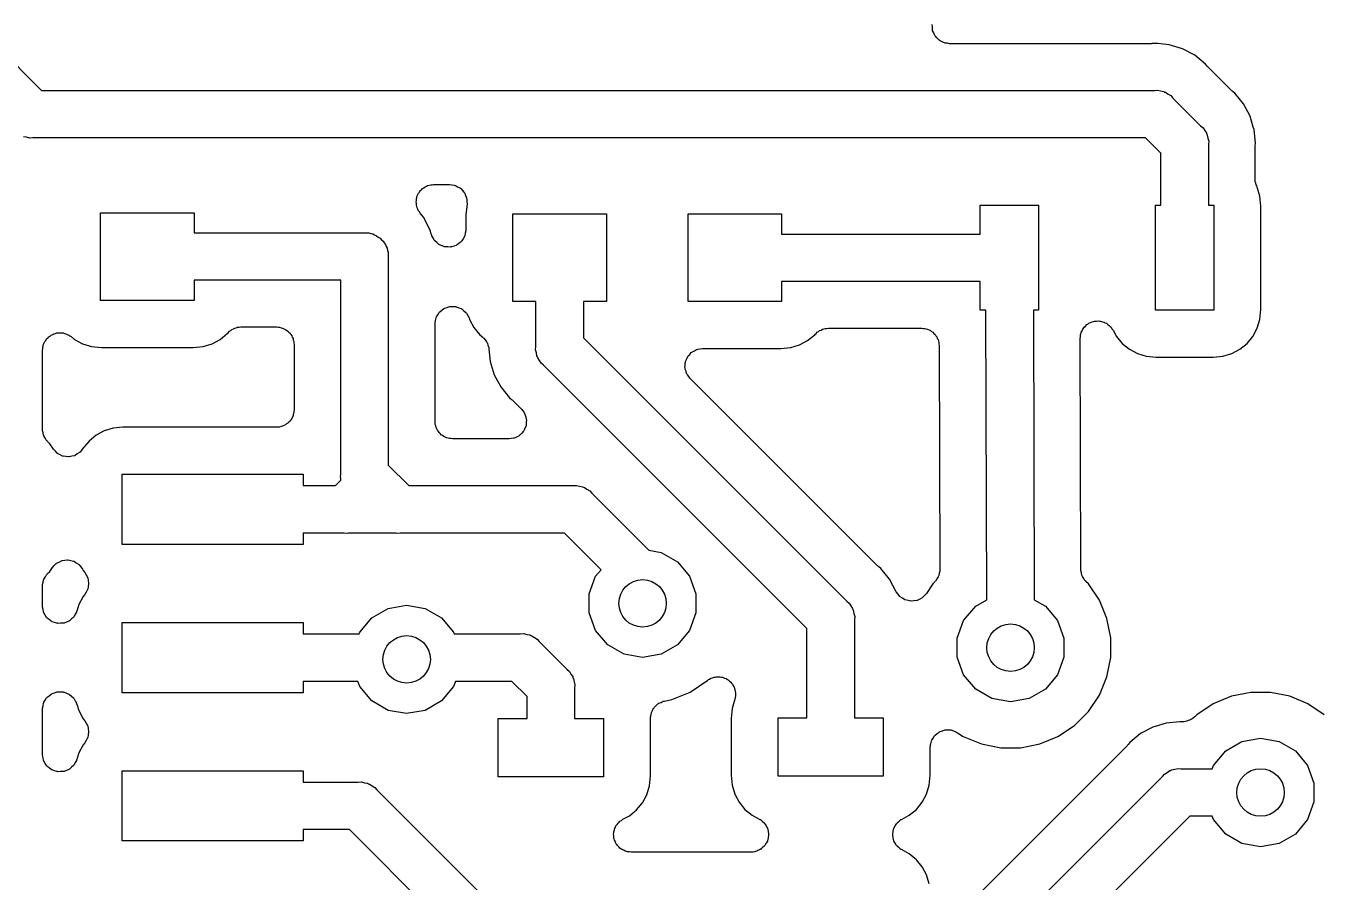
# Model space of a CAD drawing. Extents: x 91 to 190.2, y -113.9 to -59.9.
# Drawn here: x 156.93 to 168, y -82.08 to -74.74 of the extents above; entities that cross this region are included whole.
import ezdxf

# ---------------------------------------------------------------- set-up
doc = ezdxf.new("R2010")
doc.units = 0
doc.header["$MEASUREMENT"] = 0
doc.layers.add('BLACK', color=7, linetype='CONTINUOUS')

msp = doc.modelspace()

# ---------------------------------------------------------------- linework, layer by layer
at = {"layer": 'BLACK', "linetype": 'CONTINUOUS'}
for p, q in [((164.691, -74.7532), (164.689, -74.7337)), ((164.691, -74.7728), (164.691, -74.7532)), ((164.693, -74.779), (164.691, -74.7728)), ((164.693, -74.7856), (164.693, -74.779)), ((164.702, -74.8034), (164.693, -74.7856)), ((164.708, -74.8218), (164.702, -74.8034)), ((164.713, -74.8269), (164.708, -74.8218)), ((164.716, -74.8328), (164.713, -74.8269)), ((164.729, -74.8467), (164.716, -74.8328)), ((156.673, -74.9058), (157.064, -75.2968)), ((164.742, -74.8617), (164.729, -74.8467)), ((164.748, -74.865), (164.742, -74.8617)), ((164.752, -74.8697), (164.748, -74.865)), ((164.77, -74.878), (164.752, -74.8697)), ((164.787, -74.8878), (164.77, -74.878)), ((164.794, -74.8889), (164.787, -74.8878)), ((164.8, -74.8917), (164.794, -74.8889)), ((164.819, -74.8934), (164.8, -74.8917)), ((164.838, -74.8968), (164.819, -74.8934)), ((166.563, -74.8968), (164.838, -74.8968)), ((166.57, -74.8955), (166.563, -74.8968)), ((166.578, -74.8961), (166.57, -74.8955)), ((166.6, -74.8939), (166.578, -74.8961)), ((166.622, -74.8961), (166.6, -74.8939)), ((166.718, -74.9055), (166.622, -74.8961)), ((166.832, -74.94), (166.718, -74.9055)), ((166.937, -74.996), (166.832, -74.94)), ((167.029, -75.0714), (166.937, -74.996)), ((167.043, -75.0887), (167.029, -75.0714)), ((167.048, -75.0936), (167.043, -75.0887)), ((167.053, -75.0996), (167.048, -75.0936)), ((167.25, -75.2973), (167.053, -75.0996)), ((157.064, -75.2968), (166.591, -75.2968)), ((166.591, -75.2968), (166.618, -75.2945)), ((166.618, -75.2945), (166.644, -75.3014)), ((166.644, -75.3014), (166.671, -75.3061)), ((166.671, -75.3061), (166.678, -75.3106)), ((166.678, -75.3106), (166.687, -75.313)), ((166.687, -75.313), (166.709, -75.3285)), ((166.709, -75.3285), (166.733, -75.3419)), ((166.733, -75.3419), (166.75, -75.3626)), ((166.75, -75.3626), (166.987, -75.6)), ((167.256, -75.3016), (167.25, -75.2973)), ((167.261, -75.3072), (167.256, -75.3016)), ((167.279, -75.3214), (167.261, -75.3072)), ((167.354, -75.4133), (167.279, -75.3214)), ((167.41, -75.518), (167.354, -75.4133)), ((166.987, -75.6), (167.008, -75.6174)), ((167.438, -75.6109), (167.41, -75.518)), ((167.444, -75.6317), (167.438, -75.6109)), ((167.438, -75.6109), (167.438, -75.6109)), ((156.936, -75.6986), (156.909, -75.6939)), ((156.962, -75.7055), (156.936, -75.6986)), ((156.989, -75.7032), (156.962, -75.7055)), ((166.516, -75.7032), (156.989, -75.7032)), ((166.647, -75.8342), (166.516, -75.7032)), ((167.008, -75.6174), (167.022, -75.6407)), ((167.022, -75.6407), (167.037, -75.6628)), ((167.037, -75.6628), (167.039, -75.6716)), ((167.039, -75.6716), (167.044, -75.6794)), ((167.044, -75.6794), (167.049, -75.706)), ((167.049, -75.706), (167.056, -75.732)), ((167.456, -75.75), (167.444, -75.6317)), ((166.647, -76.28), (166.647, -75.8342)), ((167.056, -75.732), (167.053, -75.7589)), ((167.053, -75.7589), (167.053, -76.28)), ((167.453, -75.787), (167.454, -75.7797)), ((167.453, -76.0547), (167.453, -75.787)), ((167.454, -75.7723), (167.456, -75.75)), ((167.454, -75.7797), (167.454, -75.7723)), ((167.455, -76.0652), (167.453, -76.0547)), ((160.291, -76.1782), (160.3, -76.1675)), ((160.3, -76.1675), (160.307, -76.1555)), ((160.307, -76.1555), (160.317, -76.1477)), ((160.317, -76.1477), (160.325, -76.1383)), ((160.325, -76.1383), (160.337, -76.1313)), ((160.337, -76.1313), (160.348, -76.1225)), ((160.348, -76.1225), (160.359, -76.1184)), ((160.359, -76.1184), (160.37, -76.1122)), ((160.37, -76.1122), (160.384, -76.1098)), ((160.384, -76.1098), (160.397, -76.1052)), ((160.397, -76.1052), (160.409, -76.1053)), ((160.409, -76.1053), (160.421, -76.1032)), ((160.421, -76.1032), (160.557, -76.1032)), ((160.557, -76.1032), (160.577, -76.1067)), ((160.577, -76.1067), (160.598, -76.1087)), ((160.598, -76.1087), (160.603, -76.1112)), ((160.603, -76.1112), (160.609, -76.1122)), ((160.609, -76.1122), (160.626, -76.1224)), ((160.626, -76.1224), (160.645, -76.1313)), ((160.645, -76.1313), (160.649, -76.1354)), ((160.649, -76.1354), (160.654, -76.1383)), ((160.654, -76.1383), (160.667, -76.1539)), ((160.667, -76.1539), (160.681, -76.1685)), ((167.455, -76.0759), (167.455, -76.0652)), ((167.46, -76.0907), (167.455, -76.0759)), ((167.462, -76.106), (167.46, -76.0907)), ((167.468, -76.1152), (167.462, -76.106)), ((167.471, -76.1254), (167.468, -76.1152)), ((167.471, -76.1262), (167.471, -76.1254)), ((167.494, -76.2016), (167.471, -76.1262)), ((160.271, -76.2516), (160.274, -76.2395)), ((160.274, -76.2653), (160.271, -76.2516)), ((160.274, -76.2272), (160.278, -76.2141)), ((160.274, -76.2395), (160.274, -76.2272)), ((160.274, -76.2792), (160.274, -76.2653)), ((160.278, -76.2141), (160.281, -76.2004)), ((160.281, -76.2004), (160.287, -76.1898)), ((160.287, -76.1898), (160.291, -76.1782)), ((160.681, -76.1685), (160.684, -76.1738)), ((160.684, -76.1738), (160.687, -76.1782)), ((160.687, -76.1782), (160.694, -76.1974)), ((160.694, -76.1974), (160.703, -76.216)), ((160.707, -76.2679), (160.697, -76.3624)), ((160.703, -76.216), (160.703, -76.2217)), ((160.703, -76.2217), (160.705, -76.2272)), ((160.705, -76.2272), (160.705, -76.2475)), ((160.705, -76.2475), (160.707, -76.2679)), ((167.503, -76.2874), (167.494, -76.2016)), ((157.57, -77.095), (157.57, -76.345)), ((157.57, -76.345), (158.37, -76.345)), ((158.37, -76.345), (158.37, -76.5168)), ((160.278, -76.2908), (160.274, -76.2792)), ((160.28, -76.303), (160.278, -76.2908)), ((160.287, -76.3151), (160.28, -76.303)), ((160.291, -76.3282), (160.287, -76.3151)), ((160.299, -76.3376), (160.291, -76.3282)), ((160.305, -76.3484), (160.299, -76.3376)), ((160.334, -76.3833), (160.305, -76.3484)), ((160.39, -76.488), (160.334, -76.3833)), ((160.697, -76.3624), (160.697, -76.4901)), ((161.1, -77.105), (161.1, -76.355)), ((161.1, -76.355), (161.9, -76.355)), ((161.9, -76.355), (161.9, -77.105)), ((162.6, -77.105), (162.6, -76.355)), ((162.6, -76.355), (163.4, -76.355)), ((163.4, -76.355), (163.4, -76.5268)), ((165.1, -76.5268), (165.1, -76.28)), ((165.1, -76.28), (165.6, -76.28)), ((165.6, -76.28), (165.6, -77.18)), ((166.6, -77.18), (166.6, -76.28)), ((166.6, -76.28), (166.647, -76.28)), ((167.053, -76.28), (167.1, -76.28)), ((167.1, -76.28), (167.1, -77.18)), ((167.503, -77.1726), (167.503, -76.2874)), ((160.404, -76.5336), (160.39, -76.488)), ((160.697, -76.4982), (160.692, -76.5197)), ((160.697, -76.4901), (160.697, -76.4941)), ((160.697, -76.4941), (160.697, -76.4982)), ((158.37, -76.5168), (159.848, -76.5168)), ((159.848, -76.5168), (159.848, -76.5168)), ((159.848, -76.5168), (159.866, -76.5168)), ((159.866, -76.5168), (159.883, -76.523)), ((159.883, -76.523), (159.901, -76.5261)), ((159.901, -76.5261), (159.916, -76.5351)), ((159.916, -76.5351), (159.933, -76.5413)), ((159.933, -76.5413), (159.947, -76.5529)), ((159.947, -76.5529), (159.963, -76.5619)), ((159.963, -76.5619), (159.974, -76.5758)), ((159.974, -76.5758), (159.988, -76.5874)), ((159.988, -76.5874), (159.997, -76.603)), ((159.997, -76.603), (160.009, -76.6168)), ((160.406, -76.5373), (160.404, -76.5336)), ((160.406, -76.5414), (160.406, -76.5373)), ((160.417, -76.5604), (160.406, -76.5414)), ((160.427, -76.5801), (160.417, -76.5604)), ((160.43, -76.5829), (160.427, -76.5801)), ((160.432, -76.5865), (160.43, -76.5829)), ((160.449, -76.6006), (160.432, -76.5865)), ((160.465, -76.6157), (160.449, -76.6006)), ((160.639, -76.6058), (160.622, -76.62)), ((160.657, -76.5926), (160.639, -76.6058)), ((160.659, -76.5891), (160.657, -76.5926)), ((160.662, -76.5865), (160.659, -76.5891)), ((160.673, -76.5674), (160.662, -76.5865)), ((160.685, -76.549), (160.673, -76.5674)), ((160.686, -76.5449), (160.685, -76.549)), ((160.688, -76.5414), (160.686, -76.5449)), ((160.692, -76.5197), (160.688, -76.5414)), ((163.4, -76.5268), (165.1, -76.5268)), ((160.009, -76.6168), (160.015, -76.6338)), ((160.015, -76.6338), (160.024, -76.6494)), ((160.024, -76.6494), (160.027, -76.6672)), ((160.027, -76.6672), (160.033, -76.6842)), ((160.033, -76.6842), (160.033, -76.7022)), ((160.033, -76.7022), (160.033, -76.7022)), ((160.033, -76.7022), (160.033, -78.5058)), ((160.469, -76.6173), (160.465, -76.6157)), ((160.472, -76.62), (160.469, -76.6173)), ((160.493, -76.6275), (160.472, -76.62)), ((160.513, -76.6361), (160.493, -76.6275)), ((160.517, -76.6364), (160.513, -76.6361)), ((160.521, -76.6378), (160.517, -76.6364)), ((160.543, -76.6378), (160.521, -76.6378)), ((160.565, -76.639), (160.543, -76.6378)), ((160.569, -76.6378), (160.565, -76.639)), ((160.573, -76.6378), (160.569, -76.6378)), ((160.594, -76.6303), (160.573, -76.6378)), ((160.615, -76.6239), (160.594, -76.6303)), ((160.618, -76.6214), (160.615, -76.6239)), ((160.622, -76.62), (160.618, -76.6214)), ((159.627, -76.9232), (158.37, -76.9232)), ((158.37, -76.9232), (158.37, -77.095)), ((159.627, -78.5722), (159.627, -76.9232)), ((165.1, -76.9332), (163.4, -76.9332)), ((163.4, -76.9332), (163.4, -77.105)), ((165.1, -77.18), (165.1, -76.9332)), ((158.37, -77.095), (157.57, -77.095)), ((160.508, -77.1661), (160.512, -77.1647)), ((160.512, -77.1647), (160.515, -77.1622)), ((160.515, -77.1622), (160.536, -77.1558)), ((160.536, -77.1558), (160.557, -77.1483)), ((160.557, -77.1483), (160.561, -77.1483)), ((160.561, -77.1483), (160.565, -77.1471)), ((160.565, -77.1471), (160.587, -77.1483)), ((160.587, -77.1483), (160.609, -77.1483)), ((160.609, -77.1483), (160.613, -77.1497)), ((160.613, -77.1497), (160.617, -77.1499)), ((160.617, -77.1499), (160.638, -77.1586)), ((160.638, -77.1586), (160.658, -77.1661)), ((161.297, -77.105), (161.1, -77.105)), ((161.297, -77.4911), (161.297, -77.105)), ((161.9, -77.105), (161.703, -77.105)), ((161.703, -77.105), (161.703, -77.4158)), ((163.4, -77.105), (162.6, -77.105)), ((160.433, -77.2879), (160.438, -77.2664)), ((160.438, -77.2664), (160.442, -77.2447)), ((160.442, -77.2447), (160.444, -77.2411)), ((160.444, -77.2411), (160.445, -77.2371)), ((160.445, -77.2371), (160.457, -77.2187)), ((160.457, -77.2187), (160.468, -77.1996)), ((160.468, -77.1996), (160.471, -77.197)), ((160.471, -77.197), (160.474, -77.1935)), ((160.474, -77.1935), (160.491, -77.1803)), ((160.491, -77.1803), (160.508, -77.1661)), ((160.658, -77.1661), (160.661, -77.1688)), ((160.661, -77.1688), (160.665, -77.1704)), ((160.665, -77.1704), (160.681, -77.1855)), ((160.681, -77.1855), (160.698, -77.1996)), ((160.698, -77.1996), (160.7, -77.2032)), ((160.7, -77.2032), (160.703, -77.206)), ((160.703, -77.206), (160.713, -77.2257)), ((160.713, -77.2257), (160.724, -77.2447)), ((160.724, -77.2447), (160.725, -77.2488)), ((160.725, -77.2488), (160.727, -77.2525)), ((160.727, -77.2525), (160.729, -77.2588)), ((160.729, -77.2588), (160.766, -77.3283)), ((165.148, -77.18), (165.1, -77.18)), ((165.156, -79.6601), (165.148, -77.18)), ((165.6, -77.18), (165.555, -77.18)), ((165.555, -77.18), (165.562, -79.6587)), ((166.069, -77.2771), (166.079, -77.2735)), ((166.079, -77.2735), (166.095, -77.2735)), ((166.095, -77.2735), (166.11, -77.2713)), ((166.11, -77.2713), (166.12, -77.2734)), ((166.12, -77.2734), (166.131, -77.2734)), ((166.131, -77.2734), (166.146, -77.2787)), ((167.1, -77.18), (166.6, -77.18)), ((167.471, -77.3338), (167.494, -77.2584)), ((167.494, -77.2584), (167.503, -77.1726)), ((157.16, -77.3878), (157.17, -77.3815)), ((157.17, -77.3815), (157.184, -77.3789)), ((157.184, -77.3789), (157.197, -77.3742)), ((157.197, -77.3742), (157.209, -77.3742)), ((157.209, -77.3742), (157.222, -77.3719)), ((157.222, -77.3719), (157.235, -77.3742)), ((157.235, -77.3742), (157.249, -77.3742)), ((157.249, -77.3742), (157.261, -77.3784)), ((157.261, -77.3784), (157.273, -77.3804)), ((157.273, -77.3804), (157.285, -77.3872)), ((158.593, -77.4292), (158.654, -77.3792)), ((158.654, -77.3792), (158.655, -77.378)), ((158.655, -77.378), (158.666, -77.369)), ((158.666, -77.369), (158.675, -77.3583)), ((158.675, -77.3583), (158.685, -77.3521)), ((158.685, -77.3521), (158.695, -77.3441)), ((158.695, -77.3441), (158.708, -77.3392)), ((158.708, -77.3392), (158.72, -77.3322)), ((158.72, -77.3322), (158.732, -77.3301)), ((158.732, -77.3301), (158.743, -77.3258)), ((158.743, -77.3258), (158.757, -77.3256)), ((158.757, -77.3256), (158.771, -77.3232)), ((158.771, -77.3232), (159.077, -77.3232)), ((159.077, -77.3232), (159.09, -77.3255)), ((159.09, -77.3255), (159.103, -77.3255)), ((159.103, -77.3255), (159.115, -77.33)), ((159.115, -77.33), (159.128, -77.3322)), ((159.128, -77.3322), (159.139, -77.3388)), ((159.139, -77.3388), (159.152, -77.3433)), ((159.152, -77.3433), (159.162, -77.3517)), ((159.162, -77.3517), (159.173, -77.3583)), ((159.173, -77.3583), (159.182, -77.3683)), ((159.182, -77.3683), (159.192, -77.3768)), ((159.192, -77.3768), (159.198, -77.3881)), ((160.434, -77.292), (160.433, -77.2879)), ((160.433, -77.296), (160.434, -77.292)), ((160.433, -78.1318), (160.433, -77.296)), ((160.766, -77.3283), (160.816, -77.3892)), ((163.685, -77.388), (163.696, -77.379)), ((163.696, -77.379), (163.705, -77.3683)), ((163.705, -77.3683), (163.715, -77.3621)), ((163.715, -77.3621), (163.725, -77.3541)), ((163.725, -77.3541), (163.738, -77.3492)), ((163.738, -77.3492), (163.75, -77.3422)), ((163.75, -77.3422), (163.762, -77.3401)), ((163.762, -77.3401), (163.773, -77.3358)), ((163.773, -77.3358), (163.787, -77.3356)), ((163.787, -77.3356), (163.801, -77.3332)), ((163.801, -77.3332), (164.599, -77.3332)), ((164.599, -77.3332), (164.612, -77.3354)), ((164.612, -77.3354), (164.625, -77.3354)), ((164.625, -77.3354), (164.637, -77.3399)), ((164.637, -77.3399), (164.65, -77.3422)), ((164.65, -77.3422), (164.662, -77.3487)), ((164.662, -77.3487), (164.674, -77.3531)), ((164.674, -77.3531), (164.684, -77.3616)), ((164.684, -77.3616), (164.695, -77.3683)), ((164.695, -77.3683), (164.704, -77.3782)), ((164.704, -77.3782), (164.714, -77.3864)), ((165.958, -77.3903), (165.962, -77.3806)), ((165.962, -77.3806), (165.964, -77.3703)), ((165.964, -77.3703), (165.972, -77.3566)), ((165.972, -77.3566), (165.978, -77.342)), ((165.978, -77.342), (165.985, -77.3342)), ((165.985, -77.3342), (165.99, -77.3251)), ((165.99, -77.3251), (166.002, -77.3149)), ((166.002, -77.3149), (166.013, -77.3032)), ((166.013, -77.3032), (166.022, -77.2982)), ((166.022, -77.2982), (166.03, -77.2915)), ((166.03, -77.2915), (166.045, -77.2861)), ((166.045, -77.2861), (166.059, -77.2786)), ((166.059, -77.2786), (166.069, -77.2771)), ((166.146, -77.2787), (166.161, -77.282)), ((166.161, -77.282), (166.17, -77.2875)), ((166.17, -77.2875), (166.18, -77.291)), ((166.18, -77.291), (166.192, -77.3012)), ((166.192, -77.3012), (166.205, -77.3095)), ((166.205, -77.3095), (166.212, -77.3177)), ((166.212, -77.3177), (166.22, -77.3244)), ((166.22, -77.3244), (166.228, -77.3381)), ((166.228, -77.3381), (166.238, -77.3505)), ((166.238, -77.3505), (166.266, -77.4033)), ((167.434, -77.4033), (167.471, -77.3338)), ((157.075, -77.4975), (157.08, -77.4843)), ((157.08, -77.4843), (157.082, -77.4706)), ((157.082, -77.4706), (157.088, -77.4599)), ((157.088, -77.4599), (157.092, -77.4483)), ((157.092, -77.4483), (157.101, -77.4375)), ((157.101, -77.4375), (157.108, -77.4255)), ((157.108, -77.4255), (157.118, -77.4176)), ((157.118, -77.4176), (157.126, -77.408)), ((157.126, -77.408), (157.138, -77.4009)), ((157.138, -77.4009), (157.148, -77.392)), ((157.148, -77.392), (157.16, -77.3878)), ((157.285, -77.3872), (157.298, -77.392)), ((157.298, -77.392), (157.308, -77.3999)), ((157.308, -77.3999), (157.318, -77.4059)), ((157.318, -77.4059), (157.347, -77.4292)), ((157.347, -77.4292), (157.416, -77.4663)), ((157.416, -77.4663), (157.492, -77.4892)), ((157.492, -77.4892), (157.577, -77.4977)), ((158.363, -77.4977), (158.448, -77.4892)), ((158.448, -77.4892), (158.524, -77.4663)), ((158.524, -77.4663), (158.593, -77.4292)), ((159.198, -77.3881), (159.207, -77.3982)), ((159.207, -77.3982), (159.211, -77.4105)), ((159.211, -77.4105), (159.218, -77.4219)), ((159.218, -77.4219), (159.22, -77.4348)), ((159.22, -77.4348), (159.225, -77.4472)), ((159.225, -77.4472), (159.225, -77.4603)), ((159.225, -77.4603), (159.227, -77.4732)), ((159.227, -77.4732), (159.227, -78.0323)), ((160.816, -77.3892), (160.841, -77.4098)), ((160.841, -77.4098), (160.845, -77.4148)), ((160.845, -77.4148), (160.851, -77.4185)), ((160.851, -77.4185), (160.862, -77.4344)), ((160.862, -77.4344), (160.875, -77.4493)), ((160.875, -77.4493), (160.877, -77.4555)), ((160.877, -77.4555), (160.881, -77.4609)), ((160.881, -77.4609), (160.886, -77.4797)), ((160.886, -77.4797), (160.893, -77.4981)), ((161.294, -77.518), (161.297, -77.4911)), ((161.703, -77.4158), (163.957, -79.6701)), ((163.478, -77.4992), (163.554, -77.4763)), ((163.554, -77.4763), (163.623, -77.4392)), ((163.623, -77.4392), (163.684, -77.3892)), ((163.684, -77.3892), (163.685, -77.388)), ((164.714, -77.3864), (164.72, -77.398)), ((164.72, -77.398), (164.729, -77.4082)), ((164.729, -77.4082), (164.733, -77.4203)), ((164.733, -77.4203), (164.74, -77.4315)), ((164.74, -77.4315), (164.742, -77.4446)), ((164.742, -77.4446), (164.747, -77.4572)), ((164.747, -77.4572), (164.747, -77.4701)), ((164.747, -77.4701), (164.749, -77.4828)), ((164.749, -77.4828), (164.755, -79.4004)), ((165.955, -77.4216), (165.958, -77.4061)), ((165.961, -79.3972), (165.955, -77.4216)), ((165.958, -77.4061), (165.958, -77.3903)), ((166.266, -77.4033), (166.316, -77.4642)), ((166.316, -77.4642), (166.377, -77.5142)), ((167.323, -77.5142), (167.384, -77.4642)), ((167.384, -77.4642), (167.434, -77.4033)), ((157.073, -77.5219), (157.075, -77.5098)), ((157.073, -78.1988), (157.073, -77.5219)), ((157.075, -77.5098), (157.075, -77.4975)), ((157.577, -77.4977), (158.363, -77.4977)), ((160.893, -77.4981), (160.893, -77.5047)), ((160.893, -77.5047), (160.895, -77.511)), ((160.895, -77.511), (160.906, -77.6183)), ((161.301, -77.544), (161.294, -77.518)), ((161.306, -77.5706), (161.301, -77.544)), ((161.311, -77.5784), (161.306, -77.5706)), ((161.313, -77.5872), (161.311, -77.5784)), ((161.328, -77.6093), (161.313, -77.5872)), ((162.578, -77.6188), (162.586, -77.6011)), ((162.586, -77.6011), (162.593, -77.5827)), ((162.593, -77.5827), (162.597, -77.5776)), ((162.597, -77.5776), (162.6, -77.5716)), ((162.6, -77.5716), (162.614, -77.5578)), ((162.614, -77.5578), (162.626, -77.5428)), ((162.626, -77.5428), (162.632, -77.5395)), ((162.632, -77.5395), (162.637, -77.5348)), ((162.637, -77.5348), (162.655, -77.5265)), ((162.655, -77.5265), (162.672, -77.5167)), ((162.672, -77.5167), (162.678, -77.5156)), ((162.678, -77.5156), (162.684, -77.5128)), ((162.684, -77.5128), (162.704, -77.5111)), ((162.704, -77.5111), (162.723, -77.5077)), ((162.723, -77.5077), (163.393, -77.5077)), ((163.393, -77.5077), (163.478, -77.4992)), ((166.377, -77.5142), (166.446, -77.5513)), ((166.446, -77.5513), (166.522, -77.5742)), ((166.522, -77.5742), (166.607, -77.5827)), ((166.607, -77.5827), (167.093, -77.5827)), ((167.093, -77.5827), (167.178, -77.5742)), ((167.178, -77.5742), (167.254, -77.5513)), ((167.254, -77.5513), (167.323, -77.5142)), ((160.906, -77.6183), (160.94, -77.732)), ((161.342, -77.6326), (161.328, -77.6093)), ((161.363, -77.65), (161.342, -77.6326)), ((163.617, -79.9042), (161.363, -77.65)), ((162.573, -77.6707), (162.575, -77.6512)), ((162.575, -77.6771), (162.573, -77.6707)), ((162.575, -77.6316), (162.577, -77.6254)), ((162.575, -77.6512), (162.575, -77.6316)), ((162.575, -77.6837), (162.575, -77.6771)), ((162.582, -77.7021), (162.575, -77.6837)), ((162.577, -77.6254), (162.578, -77.6188)), ((162.587, -77.7211), (162.582, -77.7021)), ((160.94, -77.732), (160.954, -77.7587)), ((160.954, -77.7587), (160.954, -77.7587)), ((160.954, -77.7587), (160.996, -77.8367)), ((162.591, -77.7265), (162.587, -77.7211)), ((162.593, -77.7327), (162.591, -77.7265)), ((162.606, -77.7477), (162.593, -77.7327)), ((162.617, -77.7637), (162.606, -77.7477)), ((164.22, -79.3673), (162.617, -77.7637)), ((160.996, -77.8367), (161.071, -77.9286)), ((161.071, -77.9286), (161.089, -77.9428)), ((159.227, -78.0323), (159.225, -78.0453)), ((159.225, -78.0453), (159.225, -78.0584)), ((161.089, -77.9428), (161.094, -77.9484)), ((161.094, -77.9484), (161.1, -77.9527)), ((161.1, -77.9527), (161.173, -78.0257)), ((161.173, -78.0257), (161.184, -78.0418)), ((161.184, -78.0418), (161.197, -78.0568)), ((159.162, -78.1538), (159.152, -78.1622)), ((159.173, -78.1472), (159.162, -78.1538)), ((159.182, -78.1372), (159.173, -78.1472)), ((159.192, -78.1288), (159.182, -78.1372)), ((159.198, -78.1174), (159.192, -78.1288)), ((159.207, -78.1073), (159.198, -78.1174)), ((159.211, -78.095), (159.207, -78.1073)), ((159.218, -78.0836), (159.211, -78.095)), ((159.22, -78.0707), (159.218, -78.0836)), ((159.225, -78.0584), (159.22, -78.0707)), ((160.435, -78.1447), (160.433, -78.1318)), ((160.435, -78.1578), (160.435, -78.1447)), ((160.44, -78.1702), (160.435, -78.1578)), ((161.197, -78.0568), (161.199, -78.063)), ((161.199, -78.063), (161.203, -78.0684)), ((161.203, -78.0684), (161.208, -78.0873)), ((161.208, -78.0873), (161.214, -78.1058)), ((161.214, -78.1578), (161.212, -78.164)), ((161.214, -78.1058), (161.214, -78.1123)), ((161.214, -78.1123), (161.216, -78.1187)), ((161.216, -78.1187), (161.214, -78.1383)), ((161.214, -78.1383), (161.214, -78.1578)), ((157.074, -78.2053), (157.073, -78.1988)), ((157.074, -78.2119), (157.074, -78.2053)), ((157.079, -78.2308), (157.074, -78.2119)), ((157.082, -78.2501), (157.079, -78.2308)), ((157.086, -78.2558), (157.082, -78.2501)), ((157.087, -78.2622), (157.086, -78.2558)), ((157.098, -78.2782), (157.087, -78.2622)), ((157.532, -78.2508), (157.471, -78.3008)), ((157.601, -78.2137), (157.532, -78.2508)), ((157.677, -78.1908), (157.601, -78.2137)), ((157.762, -78.1823), (157.677, -78.1908)), ((159.077, -78.1823), (157.762, -78.1823)), ((159.09, -78.1801), (159.077, -78.1823)), ((159.103, -78.1801), (159.09, -78.1801)), ((159.115, -78.1756), (159.103, -78.1801)), ((159.128, -78.1733), (159.115, -78.1756)), ((159.139, -78.1667), (159.128, -78.1733)), ((159.152, -78.1622), (159.139, -78.1667)), ((160.442, -78.1831), (160.44, -78.1702)), ((160.449, -78.1945), (160.442, -78.1831)), ((160.453, -78.2068), (160.449, -78.1945)), ((160.462, -78.2169), (160.453, -78.2068)), ((160.468, -78.2282), (160.462, -78.2169)), ((160.478, -78.2367), (160.468, -78.2282)), ((160.487, -78.2467), (160.478, -78.2367)), ((160.498, -78.2533), (160.487, -78.2467)), ((160.508, -78.2617), (160.498, -78.2533)), ((160.521, -78.2662), (160.508, -78.2617)), ((160.532, -78.2728), (160.521, -78.2662)), ((161.135, -78.263), (161.118, -78.2728)), ((161.153, -78.2547), (161.135, -78.263)), ((161.157, -78.25), (161.153, -78.2547)), ((161.163, -78.2467), (161.157, -78.25)), ((161.176, -78.2317), (161.163, -78.2467)), ((161.189, -78.2178), (161.176, -78.2317)), ((161.192, -78.2119), (161.189, -78.2178)), ((161.197, -78.2068), (161.192, -78.2119)), ((161.203, -78.1884), (161.197, -78.2068)), ((161.212, -78.1706), (161.203, -78.1884)), ((161.212, -78.164), (161.212, -78.1706)), ((157.108, -78.2952), (157.098, -78.2782)), ((157.113, -78.2995), (157.108, -78.2952)), ((157.117, -78.3049), (157.113, -78.2995)), ((157.136, -78.3236), (157.117, -78.3049)), ((157.166, -78.3694), (157.136, -78.3236)), ((157.183, -78.3864), (157.166, -78.3694)), ((157.409, -78.3753), (157.395, -78.3944)), ((157.411, -78.3731), (157.409, -78.3753)), ((157.409, -78.3753), (157.409, -78.3753)), ((157.471, -78.3008), (157.411, -78.3731)), ((160.545, -78.275), (160.532, -78.2728)), ((160.557, -78.2795), (160.545, -78.275)), ((160.57, -78.2795), (160.557, -78.2795)), ((160.583, -78.2818), (160.57, -78.2795)), ((161.067, -78.2818), (160.583, -78.2818)), ((161.086, -78.2784), (161.067, -78.2818)), ((161.105, -78.2767), (161.086, -78.2784)), ((161.111, -78.2739), (161.105, -78.2767)), ((161.118, -78.2728), (161.111, -78.2739)), ((157.199, -78.404), (157.183, -78.3864)), ((157.201, -78.4052), (157.199, -78.404)), ((157.202, -78.407), (157.201, -78.4052)), ((157.224, -78.4175), (157.202, -78.407)), ((157.244, -78.4286), (157.224, -78.4175)), ((157.247, -78.4289), (157.244, -78.4286)), ((157.249, -78.43), (157.247, -78.4289)), ((157.273, -78.4326), (157.249, -78.43)), ((157.296, -78.436), (157.273, -78.4326)), ((157.298, -78.4354), (157.296, -78.436)), ((157.301, -78.4357), (157.298, -78.4354)), ((157.324, -78.4301), (157.301, -78.4357)), ((157.347, -78.4252), (157.324, -78.4301)), ((157.349, -78.4239), (157.347, -78.4252)), ((157.352, -78.4233), (157.349, -78.4239)), ((157.371, -78.4102), (157.352, -78.4233)), ((157.391, -78.3977), (157.371, -78.4102)), ((157.393, -78.3958), (157.391, -78.3977)), ((157.395, -78.3944), (157.393, -78.3958)), ((157.755, -79.185), (157.755, -78.585)), ((157.755, -78.585), (159.305, -78.585)), ((159.305, -78.585), (159.305, -78.6818)), ((159.624, -78.608), (159.627, -78.5811)), ((159.627, -78.5811), (159.627, -78.5722)), ((159.627, -78.5722), (159.627, -78.5722)), ((160.033, -78.5058), (160.209, -78.6818)), ((159.305, -78.6818), (159.581, -78.6818)), ((159.581, -78.6818), (159.627, -78.6358)), ((159.627, -78.6167), (159.624, -78.608)), ((159.627, -78.6358), (159.627, -78.6167)), ((160.209, -78.6818), (161.616, -78.6818)), ((161.616, -78.6818), (161.643, -78.6795)), ((161.643, -78.6795), (161.669, -78.6864)), ((161.669, -78.6864), (161.696, -78.6911)), ((161.696, -78.6911), (161.703, -78.6956)), ((161.703, -78.6956), (161.712, -78.698)), ((161.712, -78.698), (161.734, -78.7135)), ((161.734, -78.7135), (161.758, -78.7269)), ((161.758, -78.7269), (161.775, -78.7476)), ((161.775, -78.7476), (162.262, -79.235)), ((159.656, -79.0882), (159.305, -79.0882)), ((159.305, -79.0882), (159.305, -79.185)), ((159.683, -79.0905), (159.656, -79.0882)), ((159.692, -79.0882), (159.683, -79.0905)), ((160.098, -79.0882), (159.692, -79.0882)), ((160.107, -79.0905), (160.098, -79.0882)), ((160.134, -79.0882), (160.107, -79.0905)), ((161.541, -79.0882), (160.134, -79.0882)), ((161.855, -79.4021), (161.541, -79.0882)), ((159.305, -79.185), (157.755, -79.185)), ((162.262, -79.235), (162.369, -79.2537)), ((162.369, -79.2537), (162.508, -79.3344)), ((157.158, -79.384), (157.174, -79.3669)), ((157.174, -79.3669), (157.19, -79.3493)), ((157.19, -79.3493), (157.192, -79.3481)), ((157.192, -79.3481), (157.194, -79.3463)), ((157.194, -79.3463), (157.215, -79.3359)), ((157.215, -79.3359), (157.236, -79.3247)), ((157.236, -79.3247), (157.238, -79.3244)), ((157.238, -79.3244), (157.24, -79.3233)), ((157.24, -79.3233), (157.264, -79.3207)), ((157.264, -79.3207), (157.287, -79.3174)), ((157.287, -79.3174), (157.29, -79.3179)), ((157.29, -79.3179), (157.292, -79.3176)), ((157.292, -79.3176), (157.315, -79.3232)), ((157.315, -79.3232), (157.338, -79.3281)), ((157.338, -79.3281), (157.34, -79.3294)), ((157.34, -79.3294), (157.343, -79.33)), ((157.343, -79.33), (157.362, -79.3431)), ((157.362, -79.3431), (157.382, -79.3556)), ((157.382, -79.3556), (157.384, -79.3576)), ((157.384, -79.3576), (157.386, -79.3589)), ((157.386, -79.3589), (157.4, -79.378)), ((157.4, -79.378), (157.415, -79.3966)), ((162.508, -79.3344), (162.612, -79.4579)), ((164.226, -79.3716), (164.22, -79.3673)), ((164.231, -79.3772), (164.226, -79.3716)), ((164.249, -79.3914), (164.231, -79.3772)), ((157.082, -79.4899), (157.086, -79.4842)), ((157.086, -79.4842), (157.087, -79.4778)), ((157.087, -79.4778), (157.098, -79.4617)), ((157.098, -79.4617), (157.108, -79.4448)), ((157.108, -79.4448), (157.113, -79.4405)), ((157.113, -79.4405), (157.117, -79.4351)), ((157.117, -79.4351), (157.136, -79.4164)), ((157.136, -79.4164), (157.158, -79.384)), ((157.415, -79.3966), (157.421, -79.4083)), ((157.421, -79.4083), (157.434, -79.4248)), ((157.434, -79.4248), (157.446, -79.4461)), ((157.446, -79.4461), (157.459, -79.4672)), ((157.459, -79.4672), (157.459, -79.4688)), ((157.459, -79.4688), (157.46, -79.4702)), ((157.46, -79.4702), (157.464, -79.4943)), ((161.753, -79.6094), (161.808, -79.4579)), ((161.808, -79.4579), (161.855, -79.4021)), ((162.612, -79.4579), (162.667, -79.6094)), ((164.324, -79.4833), (164.249, -79.3914)), ((164.382, -79.5928), (164.324, -79.4833)), ((164.73, -79.4801), (164.72, -79.4969)), ((164.741, -79.4642), (164.73, -79.4801)), ((164.743, -79.4576), (164.741, -79.4642)), ((164.746, -79.4517), (164.743, -79.4576)), ((164.749, -79.4326), (164.746, -79.4517)), ((164.754, -79.4139), (164.749, -79.4326)), ((164.755, -79.4004), (164.754, -79.4071)), ((164.754, -79.4071), (164.754, -79.4139)), ((165.962, -79.4035), (165.961, -79.3972)), ((165.962, -79.4099), (165.962, -79.4035)), ((165.967, -79.429), (165.962, -79.4099)), ((165.97, -79.4485), (165.967, -79.429)), ((165.974, -79.454), (165.97, -79.4485)), ((165.975, -79.4602), (165.974, -79.454)), ((165.987, -79.4764), (165.975, -79.4602)), ((165.997, -79.4936), (165.987, -79.4764)), ((157.073, -79.5412), (157.074, -79.5347)), ((157.073, -79.7134), (157.073, -79.5412)), ((157.074, -79.5281), (157.079, -79.5092)), ((157.074, -79.5347), (157.074, -79.5281)), ((157.079, -79.5092), (157.082, -79.4899)), ((157.446, -79.5939), (157.434, -79.6152)), ((157.459, -79.5728), (157.446, -79.5939)), ((157.46, -79.5698), (157.459, -79.5712)), ((157.459, -79.5712), (157.459, -79.5728)), ((157.464, -79.5456), (157.46, -79.5698)), ((157.464, -79.4943), (157.468, -79.5184)), ((157.468, -79.5216), (157.464, -79.5456)), ((157.468, -79.5184), (157.468, -79.52)), ((157.468, -79.52), (157.468, -79.5216)), ((164.397, -79.6113), (164.382, -79.5928)), ((164.694, -79.5236), (164.64, -79.6054)), ((164.711, -79.5069), (164.694, -79.5236)), ((164.715, -79.5013), (164.711, -79.5069)), ((164.72, -79.4969), (164.715, -79.5013)), ((166.001, -79.4976), (165.997, -79.4936)), ((166.005, -79.5029), (166.001, -79.4976)), ((166.026, -79.5236), (166.005, -79.5029)), ((166.12, -79.664), (166.026, -79.5236)), ((157.384, -79.7012), (157.367, -79.757)), ((157.421, -79.6317), (157.384, -79.7012)), ((157.434, -79.6152), (157.421, -79.6317)), ((160.031, -79.7337), (160.19, -79.7057)), ((160.19, -79.7057), (160.349, -79.7337)), ((161.753, -79.7706), (161.753, -79.6094)), ((162.667, -79.6094), (162.667, -79.7706)), ((163.957, -79.6701), (163.978, -79.6874)), ((163.978, -79.6874), (163.992, -79.7107)), ((163.992, -79.7107), (164.007, -79.7328)), ((164.411, -79.6304), (164.397, -79.6113)), ((164.413, -79.6318), (164.411, -79.6304)), ((164.415, -79.6337), (164.413, -79.6318)), ((164.435, -79.6462), (164.415, -79.6337)), ((164.454, -79.6593), (164.435, -79.6462)), ((164.457, -79.6599), (164.454, -79.6593)), ((164.459, -79.6612), (164.457, -79.6599)), ((164.482, -79.6661), (164.459, -79.6612)), ((164.505, -79.6717), (164.482, -79.6661)), ((164.507, -79.6715), (164.505, -79.6717)), ((164.51, -79.672), (164.507, -79.6715)), ((164.533, -79.6686), (164.51, -79.672)), ((164.557, -79.6661), (164.533, -79.6686)), ((164.559, -79.665), (164.557, -79.6661)), ((164.561, -79.6646), (164.559, -79.665)), ((164.582, -79.6535), (164.561, -79.6646)), ((164.603, -79.643), (164.582, -79.6535)), ((164.605, -79.6412), (164.603, -79.643)), ((164.607, -79.64), (164.605, -79.6412)), ((164.623, -79.6224), (164.607, -79.64)), ((164.64, -79.6054), (164.623, -79.6224)), ((165.062, -79.7144), (165.156, -79.6601)), ((165.562, -79.6587), (165.658, -79.7144)), ((166.184, -79.82), (166.12, -79.664)), ((157.074, -79.7175), (157.073, -79.7134)), ((157.073, -79.7216), (157.074, -79.7175)), ((157.078, -79.743), (157.073, -79.7216)), ((157.082, -79.7647), (157.078, -79.743)), ((157.084, -79.7683), (157.082, -79.7647)), ((157.085, -79.7723), (157.084, -79.7683)), ((157.097, -79.7908), (157.085, -79.7723)), ((157.108, -79.8098), (157.097, -79.7908)), ((157.111, -79.8125), (157.108, -79.8098)), ((157.114, -79.816), (157.111, -79.8125)), ((157.131, -79.8292), (157.114, -79.816)), ((157.338, -79.8098), (157.321, -79.824)), ((157.34, -79.8063), (157.338, -79.8098)), ((157.343, -79.8034), (157.34, -79.8063)), ((157.353, -79.7838), (157.343, -79.8034)), ((157.364, -79.7647), (157.353, -79.7838)), ((157.365, -79.7606), (157.364, -79.7647)), ((157.367, -79.757), (157.365, -79.7606)), ((159.788, -79.9379), (159.892, -79.8144)), ((159.892, -79.8144), (160.031, -79.7337)), ((160.349, -79.7337), (160.488, -79.8144)), ((160.488, -79.8144), (160.592, -79.9379)), ((161.808, -79.9221), (161.753, -79.7706)), ((162.667, -79.7706), (162.612, -79.9221)), ((164.007, -79.7328), (164.009, -79.7416)), ((164.009, -79.7416), (164.014, -79.7494)), ((164.014, -79.7494), (164.019, -79.776)), ((164.019, -79.776), (164.026, -79.802)), ((164.026, -79.802), (164.023, -79.8289)), ((164.958, -79.8379), (165.062, -79.7144)), ((165.658, -79.7144), (165.762, -79.8379)), ((166.217, -79.9856), (166.184, -79.82)), ((157.148, -79.8433), (157.131, -79.8292)), ((157.152, -79.8447), (157.148, -79.8433)), ((157.155, -79.8472), (157.152, -79.8447)), ((157.176, -79.8536), (157.155, -79.8472)), ((157.197, -79.8611), (157.176, -79.8536)), ((157.201, -79.8611), (157.197, -79.8611)), ((157.205, -79.8623), (157.201, -79.8611)), ((157.227, -79.8611), (157.205, -79.8623)), ((157.249, -79.8611), (157.227, -79.8611)), ((157.253, -79.8597), (157.249, -79.8611)), ((157.257, -79.8595), (157.253, -79.8597)), ((157.278, -79.8509), (157.257, -79.8595)), ((157.298, -79.8433), (157.278, -79.8509)), ((157.301, -79.8407), (157.298, -79.8433)), ((157.305, -79.839), (157.301, -79.8407)), ((157.321, -79.824), (157.305, -79.839)), ((157.755, -80.455), (157.755, -79.855)), ((157.755, -79.855), (159.305, -79.855)), ((159.305, -79.855), (159.305, -79.9518)), ((161.912, -80.0456), (161.808, -79.9221)), ((162.612, -79.9221), (162.508, -80.0456)), ((163.617, -80.67), (163.617, -79.9042)), ((164.023, -79.8289), (164.023, -80.67)), ((164.903, -79.9894), (164.958, -79.8379)), ((165.762, -79.8379), (165.817, -79.9894)), ((159.305, -79.9518), (159.783, -79.9518)), ((159.783, -79.9518), (159.788, -79.9379)), ((160.592, -79.9379), (160.597, -79.9518)), ((160.597, -79.9518), (161.166, -79.9518)), ((161.166, -79.9518), (161.193, -79.9495)), ((161.193, -79.9495), (161.219, -79.9564)), ((161.219, -79.9564), (161.246, -79.9611)), ((161.246, -79.9611), (161.253, -79.9656)), ((161.253, -79.9656), (161.262, -79.968)), ((161.262, -79.968), (161.284, -79.9835)), ((161.284, -79.9835), (161.308, -79.9969)), ((161.308, -79.9969), (161.325, -80.0176)), ((161.325, -80.0176), (161.562, -80.255)), ((164.903, -80.1506), (164.903, -79.9894)), ((165.817, -79.9894), (165.817, -80.1506)), ((166.217, -80.1544), (166.217, -79.9856)), ((162.051, -80.1263), (161.912, -80.0456)), ((162.21, -80.1543), (162.051, -80.1263)), ((162.369, -80.1263), (162.21, -80.1543)), ((162.508, -80.0456), (162.369, -80.1263)), ((164.958, -80.3021), (164.903, -80.1506)), ((165.817, -80.1506), (165.762, -80.3021)), ((161.562, -80.255), (161.583, -80.2724)), ((166.184, -80.32), (166.217, -80.1544)), ((159.772, -80.3582), (159.305, -80.3582)), ((159.305, -80.3582), (159.305, -80.455)), ((159.788, -80.4021), (159.772, -80.3582)), ((160.608, -80.3582), (160.592, -80.4021)), ((161.091, -80.3582), (160.608, -80.3582)), ((161.222, -80.4892), (161.091, -80.3582)), ((161.583, -80.2724), (161.597, -80.2957)), ((161.597, -80.2957), (161.612, -80.3178)), ((161.612, -80.3178), (161.614, -80.3266)), ((161.614, -80.3266), (161.619, -80.3344)), ((161.619, -80.3344), (161.624, -80.361)), ((161.624, -80.361), (161.631, -80.387)), ((162.616, -80.4496), (162.769, -80.3476)), ((162.769, -80.3475), (162.775, -80.3422)), ((162.769, -80.3476), (162.769, -80.3475)), ((162.775, -80.3422), (162.784, -80.338)), ((162.784, -80.338), (162.793, -80.3319)), ((162.793, -80.3319), (162.808, -80.3278)), ((162.808, -80.3278), (162.823, -80.3217)), ((162.823, -80.3217), (162.833, -80.3211)), ((162.833, -80.3211), (162.844, -80.3184)), ((162.844, -80.3184), (162.859, -80.3197)), ((162.859, -80.3197), (162.875, -80.3189)), ((162.875, -80.3189), (162.885, -80.322)), ((162.885, -80.322), (162.895, -80.3229)), ((162.895, -80.3229), (162.91, -80.3295)), ((162.91, -80.3295), (162.924, -80.334)), ((162.924, -80.334), (162.933, -80.3404)), ((162.933, -80.3404), (162.943, -80.3449)), ((162.943, -80.3449), (162.954, -80.3559)), ((162.954, -80.3559), (162.966, -80.3653)), ((162.966, -80.3653), (162.972, -80.3742)), ((162.972, -80.3742), (162.979, -80.3818)), ((165.062, -80.4256), (164.958, -80.3021)), ((165.762, -80.3021), (165.658, -80.4256)), ((166.12, -80.476), (166.184, -80.32)), ((157.114, -80.494), (157.131, -80.4808)), ((157.131, -80.4808), (157.148, -80.4667)), ((157.148, -80.4667), (157.152, -80.4653)), ((157.152, -80.4653), (157.155, -80.4628)), ((157.155, -80.4628), (157.176, -80.4564)), ((157.176, -80.4564), (157.197, -80.4489)), ((157.197, -80.4489), (157.201, -80.4489)), ((157.201, -80.4489), (157.205, -80.4477)), ((157.205, -80.4477), (157.227, -80.4489)), ((157.227, -80.4489), (157.249, -80.4489)), ((157.249, -80.4489), (157.253, -80.4503)), ((157.253, -80.4503), (157.257, -80.4505)), ((157.257, -80.4505), (157.278, -80.4591)), ((157.278, -80.4591), (157.298, -80.4667)), ((157.298, -80.4667), (157.301, -80.4693)), ((157.301, -80.4693), (157.305, -80.471)), ((157.305, -80.471), (157.321, -80.486)), ((157.321, -80.486), (157.338, -80.5002)), ((159.305, -80.455), (157.755, -80.455)), ((159.892, -80.5256), (159.788, -80.4021)), ((160.592, -80.4021), (160.488, -80.5256)), ((161.631, -80.387), (161.628, -80.4139)), ((161.628, -80.4139), (161.628, -80.675)), ((162.46, -80.5143), (162.616, -80.4496)), ((162.979, -80.3818), (162.986, -80.3959)), ((162.986, -80.3959), (162.995, -80.4089)), ((162.995, -80.4089), (162.997, -80.4193)), ((162.997, -80.4193), (163.001, -80.429)), ((163.001, -80.429), (163.003, -80.4445)), ((163.006, -80.4809), (163.002, -80.4959)), ((163.003, -80.4445), (163.006, -80.4596)), ((163.006, -80.4596), (163.005, -80.4702)), ((163.005, -80.4702), (163.006, -80.4809)), ((165.201, -80.5063), (165.062, -80.4256)), ((165.658, -80.4256), (165.519, -80.5063)), ((166.026, -80.6164), (166.12, -80.476)), ((167.25, -80.4857), (167.094, -80.5504)), ((167.416, -80.4528), (167.25, -80.4857)), ((167.584, -80.4528), (167.416, -80.4528)), ((167.75, -80.4857), (167.584, -80.4528)), ((167.906, -80.5504), (167.75, -80.4857)), ((157.073, -80.5884), (157.078, -80.567)), ((157.074, -80.5925), (157.073, -80.5884)), ((157.073, -80.5966), (157.074, -80.5925)), ((157.073, -80.9834), (157.073, -80.5966)), ((157.078, -80.567), (157.082, -80.5453)), ((157.082, -80.5453), (157.084, -80.5417)), ((157.084, -80.5417), (157.085, -80.5377)), ((157.085, -80.5377), (157.097, -80.5192)), ((157.097, -80.5192), (157.108, -80.5002)), ((157.108, -80.5002), (157.111, -80.4975)), ((157.111, -80.4975), (157.114, -80.494)), ((157.338, -80.5002), (157.34, -80.5037)), ((157.34, -80.5037), (157.343, -80.5066)), ((157.343, -80.5066), (157.353, -80.5262)), ((157.353, -80.5262), (157.364, -80.5453)), ((157.364, -80.5453), (157.365, -80.5493)), ((157.365, -80.5493), (157.367, -80.553)), ((157.367, -80.553), (157.384, -80.6088)), ((160.031, -80.6063), (159.892, -80.5256)), ((160.488, -80.5256), (160.349, -80.6063)), ((161.222, -80.675), (161.222, -80.4892)), ((162.295, -80.6076), (162.304, -80.589)), ((162.304, -80.589), (162.308, -80.5849)), ((162.308, -80.5849), (162.311, -80.5798)), ((162.311, -80.5798), (162.326, -80.5663)), ((162.326, -80.5663), (162.34, -80.5517)), ((162.34, -80.5517), (162.345, -80.5492)), ((162.345, -80.5492), (162.35, -80.5454)), ((162.35, -80.5454), (162.369, -80.538)), ((162.369, -80.538), (162.387, -80.5292)), ((162.387, -80.5292), (162.393, -80.5286)), ((162.393, -80.5286), (162.398, -80.5265)), ((162.398, -80.5265), (162.46, -80.5143)), ((162.976, -80.5916), (162.967, -80.6774)), ((163, -80.5114), (162.976, -80.5916)), ((163.002, -80.4959), (163, -80.5114)), ((165.36, -80.5343), (165.201, -80.5063)), ((165.519, -80.5063), (165.36, -80.5343)), ((167.094, -80.5504), (166.954, -80.6442)), ((168.046, -80.6442), (167.906, -80.5504)), ((157.384, -80.6088), (157.421, -80.6783)), ((157.421, -80.6783), (157.434, -80.6948)), ((157.434, -80.6948), (157.446, -80.7161)), ((160.19, -80.6343), (160.031, -80.6063)), ((160.349, -80.6063), (160.19, -80.6343)), ((160.975, -81.175), (160.975, -80.675)), ((160.975, -80.675), (161.222, -80.675)), ((161.628, -80.675), (161.875, -80.675)), ((161.875, -80.675), (161.875, -81.175)), ((162.278, -80.675), (162.279, -80.666)), ((162.278, -80.6763), (162.278, -80.675)), ((162.278, -80.6769), (162.278, -80.6763)), ((162.278, -80.6774), (162.278, -80.6769)), ((162.278, -81.1676), (162.278, -80.6774)), ((162.279, -80.666), (162.281, -80.6568)), ((162.281, -80.6568), (162.282, -80.6364)), ((162.282, -80.6364), (162.285, -80.6312)), ((162.285, -80.6254), (162.295, -80.6076)), ((162.285, -80.6312), (162.285, -80.6254)), ((162.967, -80.6774), (162.967, -81.1626)), ((163.37, -81.17), (163.37, -80.67)), ((163.37, -80.67), (163.617, -80.67)), ((164.023, -80.67), (164.27, -80.67)), ((164.27, -80.67), (164.27, -81.17)), ((165.906, -80.7358), (166.026, -80.6164)), ((166.81, -80.7039), (166.692, -80.7155)), ((166.816, -80.7044), (166.81, -80.7039)), ((166.83, -80.7034), (166.816, -80.7044)), ((166.844, -80.7046), (166.83, -80.7034)), ((166.855, -80.7014), (166.844, -80.7046)), ((166.868, -80.7005), (166.855, -80.7014)), ((166.88, -80.6947), (166.868, -80.7005)), ((166.894, -80.6911), (166.88, -80.6947)), ((166.904, -80.6841), (166.894, -80.6911)), ((166.915, -80.679), (166.904, -80.6841)), ((166.925, -80.6692), (166.915, -80.679)), ((166.937, -80.6612), (166.925, -80.6692)), ((166.954, -80.6442), (166.937, -80.6612)), ((157.446, -80.7161), (157.459, -80.7372)), ((157.459, -80.7372), (157.459, -80.7388)), ((157.459, -80.7388), (157.46, -80.7402)), ((157.46, -80.7402), (157.464, -80.7643)), ((157.464, -80.8156), (157.46, -80.8398)), ((157.464, -80.7643), (157.468, -80.7884)), ((157.468, -80.7916), (157.464, -80.8156)), ((157.468, -80.7884), (157.468, -80.79)), ((157.468, -80.79), (157.468, -80.7916)), ((164.714, -80.8186), (164.731, -80.806)), ((164.731, -80.806), (164.748, -80.7924)), ((164.748, -80.7924), (164.752, -80.7907)), ((164.752, -80.7907), (164.756, -80.7878)), ((164.756, -80.7878), (164.777, -80.7818)), ((164.777, -80.7818), (164.797, -80.7746)), ((164.797, -80.7746), (164.802, -80.7746)), ((164.802, -80.7746), (164.806, -80.7732)), ((164.806, -80.7732), (164.828, -80.7746)), ((164.828, -80.7746), (164.849, -80.7746)), ((164.849, -80.7746), (164.853, -80.7763)), ((164.853, -80.7763), (164.858, -80.7766)), ((164.858, -80.7766), (164.878, -80.7852)), ((164.878, -80.7852), (164.898, -80.7924)), ((164.898, -80.7924), (164.901, -80.7956)), ((164.901, -80.7956), (164.906, -80.7976)), ((164.906, -80.7976), (164.954, -80.8296)), ((165.766, -80.8296), (165.906, -80.7358)), ((166.473, -80.806), (166.381, -80.8814)), ((166.578, -80.75), (166.473, -80.806)), ((166.598, -80.744), (166.578, -80.75)), ((166.692, -80.7155), (166.598, -80.744)), ((157.421, -80.9017), (157.384, -80.9712)), ((157.434, -80.8852), (157.421, -80.9017)), ((157.446, -80.8639), (157.434, -80.8852)), ((157.459, -80.8428), (157.446, -80.8639)), ((157.46, -80.8398), (157.459, -80.8412)), ((157.459, -80.8412), (157.459, -80.8428)), ((164.673, -80.9125), (164.678, -80.8919)), ((164.674, -80.9174), (164.673, -80.9125)), ((164.673, -80.9223), (164.674, -80.9174)), ((164.673, -81.1626), (164.673, -80.9223)), ((164.678, -80.8919), (164.682, -80.871)), ((164.682, -80.871), (164.684, -80.8667)), ((164.684, -80.8667), (164.685, -80.8619)), ((164.685, -80.8619), (164.697, -80.8443)), ((164.697, -80.8443), (164.708, -80.8259)), ((164.708, -80.8259), (164.712, -80.8227)), ((164.712, -80.8227), (164.714, -80.8186)), ((166.357, -80.9096), (164.929, -82.3382)), ((164.954, -80.8296), (165.11, -80.8943)), ((165.11, -80.8943), (165.276, -80.9272)), ((165.276, -80.9272), (165.444, -80.9272)), ((165.444, -80.9272), (165.61, -80.8943)), ((165.61, -80.8943), (165.766, -80.8296)), ((166.362, -80.9036), (166.357, -80.9096)), ((166.367, -80.8987), (166.362, -80.9036)), ((166.381, -80.8814), (166.367, -80.8987)), ((167.202, -80.9544), (167.341, -80.8737)), ((167.341, -80.8737), (167.5, -80.8457)), ((167.5, -80.8457), (167.659, -80.8737)), ((167.659, -80.8737), (167.798, -80.9544)), ((157.074, -80.9875), (157.073, -80.9834)), ((157.073, -80.9916), (157.074, -80.9875)), ((157.078, -81.013), (157.073, -80.9916)), ((157.082, -81.0347), (157.078, -81.013)), ((157.084, -81.0383), (157.082, -81.0347)), ((157.085, -81.0423), (157.084, -81.0383)), ((157.364, -81.0347), (157.353, -81.0538)), ((157.365, -81.0306), (157.364, -81.0347)), ((157.367, -81.027), (157.365, -81.0306)), ((157.384, -80.9712), (157.367, -81.027)), ((167.098, -81.0779), (167.202, -80.9544)), ((167.798, -80.9544), (167.902, -81.0779)), ((157.097, -81.0608), (157.085, -81.0423)), ((157.108, -81.0798), (157.097, -81.0608)), ((157.111, -81.0825), (157.108, -81.0798)), ((157.114, -81.086), (157.111, -81.0825)), ((157.131, -81.0992), (157.114, -81.086)), ((157.148, -81.1133), (157.131, -81.0992)), ((157.152, -81.1147), (157.148, -81.1133)), ((157.155, -81.1172), (157.152, -81.1147)), ((157.176, -81.1236), (157.155, -81.1172)), ((157.197, -81.1311), (157.176, -81.1236)), ((157.201, -81.1311), (157.197, -81.1311)), ((157.205, -81.1323), (157.201, -81.1311)), ((157.227, -81.1311), (157.205, -81.1323)), ((157.249, -81.1311), (157.227, -81.1311)), ((157.253, -81.1297), (157.249, -81.1311)), ((157.257, -81.1295), (157.253, -81.1297)), ((157.278, -81.1209), (157.257, -81.1295)), ((157.298, -81.1133), (157.278, -81.1209)), ((157.301, -81.1107), (157.298, -81.1133)), ((157.305, -81.109), (157.301, -81.1107)), ((157.321, -81.094), (157.305, -81.109)), ((157.338, -81.0798), (157.321, -81.094)), ((157.34, -81.0763), (157.338, -81.0798)), ((157.343, -81.0734), (157.34, -81.0763)), ((157.353, -81.0538), (157.343, -81.0734)), ((157.755, -81.725), (157.755, -81.125)), ((157.755, -81.125), (159.305, -81.125)), ((159.305, -81.125), (159.305, -81.2218)), ((166.677, -81.1519), (166.701, -81.1385)), ((166.701, -81.1385), (166.723, -81.123)), ((166.723, -81.123), (166.732, -81.1206)), ((166.732, -81.1206), (166.739, -81.1161)), ((166.739, -81.1161), (166.766, -81.1114)), ((166.766, -81.1114), (166.792, -81.1045)), ((166.792, -81.1045), (166.819, -81.1068)), ((166.819, -81.1068), (167.087, -81.1068)), ((167.087, -81.1068), (167.098, -81.0779)), ((167.902, -81.0779), (167.957, -81.2294)), ((159.305, -81.2218), (159.776, -81.2218)), ((159.776, -81.2218), (159.803, -81.2195)), ((159.803, -81.2195), (159.829, -81.2264)), ((159.829, -81.2264), (159.856, -81.2311)), ((159.856, -81.2311), (159.863, -81.2356)), ((159.863, -81.2356), (159.872, -81.238)), ((159.872, -81.238), (159.894, -81.2535)), ((159.894, -81.2535), (159.918, -81.2669)), ((161.875, -81.175), (160.975, -81.175)), ((162.246, -81.3288), (162.269, -81.2534)), ((162.269, -81.2534), (162.278, -81.1676)), ((162.967, -81.1626), (162.976, -81.2484)), ((162.976, -81.2484), (162.999, -81.3238)), ((164.27, -81.17), (163.37, -81.17)), ((163.583, -84.25), (166.66, -81.1726)), ((164.641, -81.3238), (164.664, -81.2484)), ((164.664, -81.2484), (164.673, -81.1626)), ((166.66, -81.1726), (166.677, -81.1519)), ((167.957, -81.2294), (167.957, -81.3906)), ((159.918, -81.2669), (159.935, -81.2876)), ((159.935, -81.2876), (160.869, -82.2218)), ((162.209, -81.3983), (162.246, -81.3288)), ((162.999, -81.3238), (163.036, -81.3933)), ((164.604, -81.3933), (164.641, -81.3238)), ((162.098, -81.5092), (162.159, -81.4592)), ((162.159, -81.4592), (162.209, -81.3983)), ((163.036, -81.3933), (163.086, -81.4542)), ((163.086, -81.4542), (163.147, -81.5042)), ((164.493, -81.5042), (164.554, -81.4542)), ((164.554, -81.4542), (164.604, -81.3933)), ((167.957, -81.3906), (167.902, -81.5421)), ((161.982, -81.5968), (161.992, -81.5849)), ((161.992, -81.5849), (162.001, -81.5717)), ((162.001, -81.5717), (162.009, -81.5651)), ((162.009, -81.5651), (162.016, -81.5569)), ((162.016, -81.5569), (162.029, -81.5491)), ((162.029, -81.5491), (162.042, -81.5395)), ((162.042, -81.5395), (162.098, -81.5092)), ((163.147, -81.5042), (163.209, -81.5377)), ((163.209, -81.5377), (163.213, -81.5408)), ((163.213, -81.5408), (163.218, -81.5426)), ((163.218, -81.5426), (163.234, -81.5568)), ((163.234, -81.5568), (163.25, -81.5699)), ((163.25, -81.5699), (163.253, -81.5741)), ((163.253, -81.5741), (163.257, -81.5774)), ((163.257, -81.5774), (163.267, -81.5961)), ((166.894, -81.5132), (163.923, -84.4842)), ((164.373, -81.5961), (164.383, -81.5774)), ((164.383, -81.5774), (164.387, -81.5741)), ((164.387, -81.5741), (164.39, -81.5699)), ((164.39, -81.5699), (164.406, -81.5568)), ((164.406, -81.5568), (164.422, -81.5426)), ((164.422, -81.5426), (164.427, -81.5408)), ((164.427, -81.5408), (164.431, -81.5377)), ((164.431, -81.5377), (164.493, -81.5042)), ((167.087, -81.5132), (166.894, -81.5132)), ((167.098, -81.5421), (167.087, -81.5132)), ((167.202, -81.6656), (167.098, -81.5421)), ((167.902, -81.5421), (167.798, -81.6656)), ((159.701, -81.6282), (159.305, -81.6282)), ((159.305, -81.6282), (159.305, -81.725)), ((160.635, -82.5624), (159.701, -81.6282)), ((161.962, -81.6669), (161.965, -81.6564)), ((161.965, -81.6823), (161.962, -81.6669)), ((161.965, -81.6458), (161.97, -81.6311)), ((161.965, -81.6564), (161.965, -81.6458)), ((161.965, -81.6978), (161.965, -81.6823)), ((161.968, -81.7079), (161.965, -81.6978)), ((161.97, -81.6311), (161.973, -81.6159)), ((161.973, -81.6159), (161.979, -81.6068)), ((161.979, -81.6068), (161.982, -81.5968)), ((163.267, -81.5961), (163.278, -81.6141)), ((163.278, -81.6141), (163.279, -81.619)), ((163.279, -81.619), (163.281, -81.6233)), ((163.281, -81.6233), (163.284, -81.6443)), ((163.284, -81.6957), (163.281, -81.7167)), ((163.284, -81.6443), (163.289, -81.6651)), ((163.289, -81.6749), (163.284, -81.6957)), ((163.289, -81.6651), (163.288, -81.67)), ((163.288, -81.67), (163.289, -81.6749)), ((164.351, -81.6651), (164.356, -81.6443)), ((164.352, -81.67), (164.351, -81.6651)), ((164.351, -81.6749), (164.352, -81.67)), ((164.356, -81.6957), (164.351, -81.6749)), ((164.356, -81.6443), (164.359, -81.6233)), ((164.359, -81.7167), (164.356, -81.6957)), ((164.359, -81.6233), (164.361, -81.619)), ((164.361, -81.619), (164.362, -81.6141)), ((164.362, -81.6141), (164.373, -81.5961)), ((167.341, -81.7463), (167.202, -81.6656)), ((167.798, -81.6656), (167.659, -81.7463)), ((159.305, -81.725), (157.755, -81.725)), ((161.97, -81.7185), (161.968, -81.7079)), ((161.977, -81.7322), (161.97, -81.7185)), ((161.982, -81.7468), (161.977, -81.7322)), ((161.989, -81.755), (161.982, -81.7468)), ((161.994, -81.7644), (161.989, -81.755)), ((162.006, -81.7748), (161.994, -81.7644)), ((162.016, -81.7867), (162.006, -81.7748)), ((162.025, -81.792), (162.016, -81.7867)), ((162.033, -81.7992), (162.025, -81.792)), ((162.048, -81.805), (162.033, -81.7992)), ((162.061, -81.8128), (162.048, -81.805)), ((162.072, -81.8146), (162.061, -81.8128)), ((162.081, -81.8186), (162.072, -81.8146)), ((163.187, -81.8128), (163.174, -81.815)), ((163.196, -81.8074), (163.187, -81.8128)), ((163.206, -81.8041), (163.196, -81.8074)), ((163.209, -81.8023), (163.206, -81.8041)), ((163.213, -81.7992), (163.209, -81.8023)), ((163.218, -81.7974), (163.213, -81.7992)), ((163.226, -81.7898), (163.218, -81.7974)), ((163.232, -81.7867), (163.226, -81.7898)), ((163.237, -81.781), (163.232, -81.7867)), ((163.25, -81.7701), (163.237, -81.781)), ((163.253, -81.7659), (163.25, -81.7701)), ((163.257, -81.7626), (163.253, -81.7659)), ((163.265, -81.7471), (163.257, -81.7626)), ((163.267, -81.7439), (163.265, -81.7463)), ((163.265, -81.7463), (163.265, -81.7468)), ((163.265, -81.7468), (163.265, -81.7471)), ((163.278, -81.7259), (163.267, -81.7439)), ((163.279, -81.721), (163.278, -81.7259)), ((163.281, -81.7167), (163.279, -81.721)), ((164.361, -81.721), (164.359, -81.7167)), ((164.362, -81.7259), (164.361, -81.721)), ((164.373, -81.7439), (164.362, -81.7259)), ((164.383, -81.7626), (164.373, -81.7439)), ((164.387, -81.7659), (164.383, -81.7626)), ((164.39, -81.7701), (164.387, -81.7659)), ((164.406, -81.7832), (164.39, -81.7701)), ((164.422, -81.7974), (164.406, -81.7832)), ((164.427, -81.7992), (164.422, -81.7974)), ((164.431, -81.8023), (164.427, -81.7992)), ((164.493, -81.8358), (164.431, -81.8023)), ((167.5, -81.7743), (167.341, -81.7463)), ((167.659, -81.7463), (167.5, -81.7743)), ((162.097, -81.8191), (162.081, -81.8186)), ((162.112, -81.8218), (162.097, -81.8191)), ((163.135, -81.8218), (162.112, -81.8218)), ((163.146, -81.8199), (163.135, -81.8218)), ((163.157, -81.8203), (163.146, -81.8199)), ((163.167, -81.8169), (163.157, -81.8203)), ((163.17, -81.8168), (163.167, -81.8169)), ((163.174, -81.815), (163.17, -81.8168)), ((164.554, -81.8858), (164.493, -81.8358)), ((164.604, -81.9467), (164.554, -81.8858)), ((164.641, -82.0162), (164.604, -81.9467)), ((164.664, -82.0916), (164.641, -82.0162))]:
    msp.add_line(p, q, dxfattribs=at)
at = {"layer": 'BLACK'}
for centre in [(162.21, -79.69), (165.36, -80.07), (160.19, -80.17), (167.5, -81.31)]:
    msp.add_circle(centre, 0.2032, dxfattribs=at)

doc.saveas('drawing.dxf')
